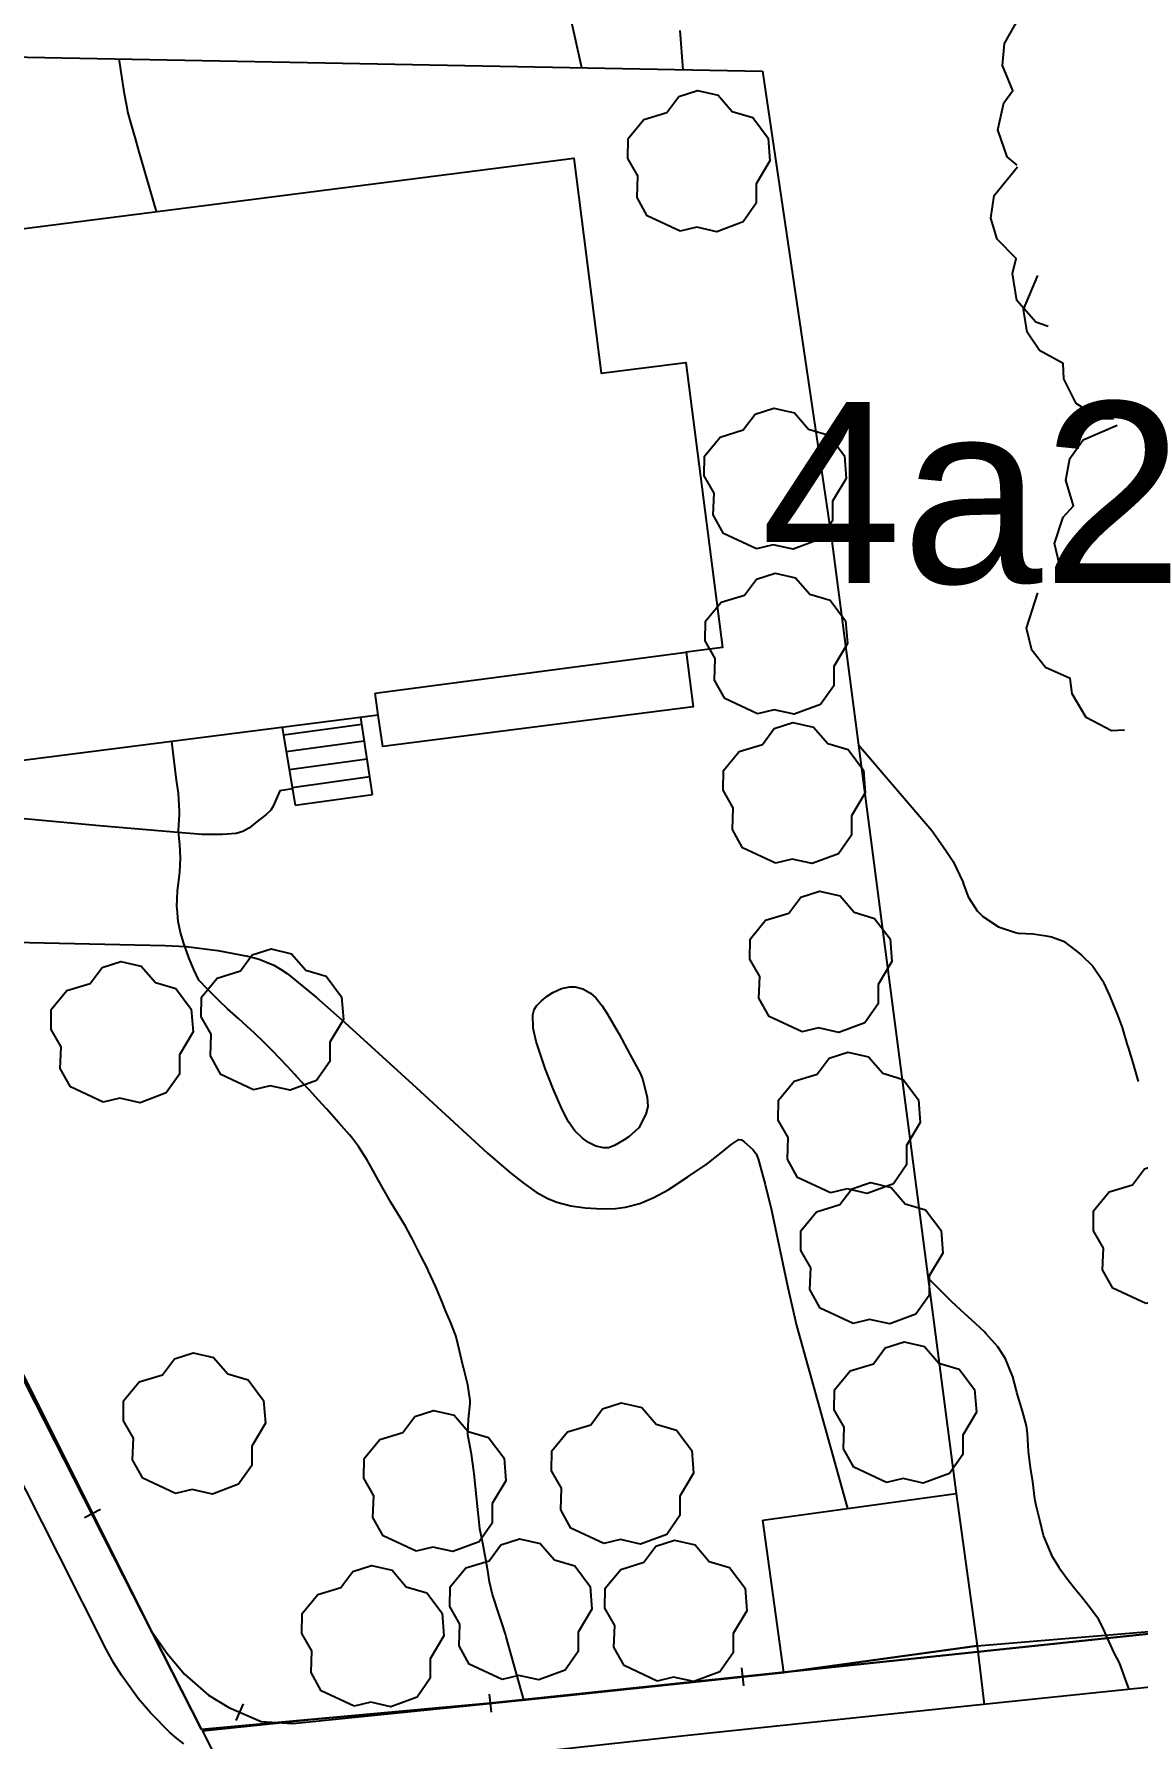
# Model space of a CAD drawing. Extents: x 483350 to 484165, y 4631134 to 4631561.
# Drawn here: x 483941 to 483971.46, y 4631310.41 to 4631357.45 of the extents above; entities that cross this region are included whole.
import ezdxf

# ---------------------------------------------------------------- set-up
doc = ezdxf.new("R2010")
doc.units = 0
doc.header["$MEASUREMENT"] = 0
for name, color, linetype, plot in [('1000_corbes', 35, 'Continuous', False), ('1000_corbes mestres', 37, 'Continuous', False), ('_arees', 31, 'Continuous', False)]:
    doc.layers.add(name, color=color, linetype=linetype, plot=plot)
doc.layers.add('_POUM POLIGON', color=5, linetype='Continuous', lineweight=30)
for name, color, linetype in [('_txt claus 1000', 255, 'Continuous'), ('edificació', 252, 'Continuous'), ('illes', 252, 'Continuous'), ('parcel.les', 252, 'Continuous'), ('voreres', 252, 'Continuous')]:
    doc.layers.add(name, color=color, linetype=linetype)
doc.layers.add('vegetació_ boscos', color=7, linetype='Continuous', true_color=0x8bb078)
doc.layers.add('vegetació_arbres', color=7, linetype='Continuous', true_color=0x8bb078)
doc.styles.add('1000SW50', font='swissl.ttf', dxfattribs={"height": 5})

msp = doc.modelspace()

# ---------------------------------------------------------------- linework, layer by layer
at = {"layer": '1000_corbes', "flags": 128}
for points in [[(483958.82, 4631357.551), (483958.906, 4631356.468)], [(483958.82, 4631357.551), (483958.906, 4631356.468)], [(483944.376, 4631352.556), (483943.88, 4631354.268), (483943.804, 4631354.569), (483943.689, 4631354.952), (483943.592, 4631355.305), (483943.577, 4631355.37), (483943.494, 4631355.806), (483943.347, 4631356.767)], [(483944.376, 4631352.556), (483943.88, 4631354.268), (483943.804, 4631354.569), (483943.689, 4631354.952), (483943.592, 4631355.305), (483943.577, 4631355.37), (483943.494, 4631355.806), (483943.347, 4631356.767)], [(483954.517, 4631311.484), (483954.03, 4631313.222), (483954.009, 4631313.294), (483953.916, 4631313.585), (483953.797, 4631313.943), (483953.685, 4631314.286), (483953.654, 4631314.392), (483953.566, 4631314.742), (483953.519, 4631315.043), (483953.46, 4631315.414), (483953.444, 4631315.501), (483953.381, 4631315.813), (483953.307, 4631316.2), (483953.266, 4631316.573), (483953.26, 4631316.65), (483953.212, 4631317.093), (483953.143, 4631317.718), (483953.133, 4631317.794), (483953.076, 4631318.268), (483952.982, 4631318.756), (483952.976, 4631318.816), (483952.986, 4631319.224), (483953.038, 4631319.667), (483953.039, 4631319.744), (483952.971, 4631320.182), (483952.851, 4631320.656), (483952.835, 4631320.721), (483952.742, 4631321.114), (483952.653, 4631321.499), (483952.633, 4631321.56), (483952.502, 4631321.893), (483952.349, 4631322.244), (483952.268, 4631322.441), (483952.078, 4631322.897), (483951.889, 4631323.317), (483951.856, 4631323.388), (483951.673, 4631323.738), (483951.434, 4631324.214), (483951.401, 4631324.281), (483951.252, 4631324.553), (483951.032, 4631324.915), (483950.853, 4631325.2), (483950.661, 4631325.54), (483950.509, 4631325.819), (483950.354, 4631326.102), (483950.18, 4631326.398), (483949.953, 4631326.756), (483949.761, 4631327.015), (483949.706, 4631327.08), (483949.41, 4631327.412), (483949.067, 4631327.793), (483948.849, 4631328.035), (483948.597, 4631328.314), (483948.247, 4631328.688), (483948.196, 4631328.742), (483947.992, 4631328.963), (483947.763, 4631329.202), (483947.587, 4631329.387), (483947.332, 4631329.641), (483947.083, 4631329.884), (483946.877, 4631330.072), (483946.64, 4631330.286), (483946.338, 4631330.557), (483946.108, 4631330.778), (483945.795, 4631331.09), (483945.552, 4631331.346), (483945.415, 4631331.636), (483945.281, 4631331.945), (483945.139, 4631332.353), (483945.04, 4631332.657), (483944.978, 4631332.96), (483944.948, 4631333.318), (483944.945, 4631333.378), (483944.96, 4631333.8), (483945.018, 4631334.254), (483945.025, 4631334.321), (483945.038, 4631334.712), (483945.021, 4631335.097), (483945.015, 4631335.159), (483944.987, 4631335.477), (483945.012, 4631335.915), (483945.015, 4631336.001), (483944.985, 4631336.504), (483944.928, 4631336.868), (483944.803, 4631337.931)], [(483954.517, 4631311.484), (483954.03, 4631313.222), (483954.009, 4631313.294), (483953.916, 4631313.585), (483953.797, 4631313.943), (483953.685, 4631314.286), (483953.654, 4631314.392), (483953.566, 4631314.742), (483953.519, 4631315.043), (483953.46, 4631315.414), (483953.444, 4631315.501), (483953.381, 4631315.813), (483953.307, 4631316.2), (483953.266, 4631316.573), (483953.26, 4631316.65), (483953.212, 4631317.093), (483953.143, 4631317.718), (483953.133, 4631317.794), (483953.076, 4631318.268), (483952.982, 4631318.756), (483952.976, 4631318.816), (483952.986, 4631319.224), (483953.038, 4631319.667), (483953.039, 4631319.744), (483952.971, 4631320.182), (483952.851, 4631320.656), (483952.835, 4631320.721), (483952.742, 4631321.114), (483952.653, 4631321.499), (483952.633, 4631321.56), (483952.502, 4631321.893), (483952.349, 4631322.244), (483952.268, 4631322.441), (483952.078, 4631322.897), (483951.889, 4631323.317), (483951.856, 4631323.388), (483951.673, 4631323.738), (483951.434, 4631324.214), (483951.401, 4631324.281), (483951.252, 4631324.553), (483951.032, 4631324.915), (483950.853, 4631325.2), (483950.661, 4631325.54), (483950.509, 4631325.819), (483950.354, 4631326.102), (483950.18, 4631326.398), (483949.953, 4631326.756), (483949.761, 4631327.015), (483949.706, 4631327.08), (483949.41, 4631327.412), (483949.067, 4631327.793), (483948.849, 4631328.035), (483948.597, 4631328.314), (483948.247, 4631328.688), (483948.196, 4631328.742), (483947.992, 4631328.963), (483947.763, 4631329.202), (483947.587, 4631329.387), (483947.332, 4631329.641), (483947.083, 4631329.884), (483946.877, 4631330.072), (483946.64, 4631330.286), (483946.338, 4631330.557), (483946.108, 4631330.778), (483945.795, 4631331.09), (483945.552, 4631331.346), (483945.415, 4631331.636), (483945.281, 4631331.945), (483945.139, 4631332.353), (483945.04, 4631332.657), (483944.978, 4631332.96), (483944.948, 4631333.318), (483944.945, 4631333.378), (483944.96, 4631333.8), (483945.018, 4631334.254), (483945.025, 4631334.321), (483945.038, 4631334.712), (483945.021, 4631335.097), (483945.015, 4631335.159), (483944.987, 4631335.477), (483945.012, 4631335.915), (483945.015, 4631336.001), (483944.985, 4631336.504), (483944.928, 4631336.868), (483944.803, 4631337.931)], [(483963.751, 4631337.839), (483965.779, 4631335.477), (483966.015, 4631335.132), (483966.179, 4631334.896), (483966.368, 4631334.615), (483966.628, 4631334.058), (483966.647, 4631333.998), (483966.776, 4631333.643), (483967.031, 4631333.254), (483967.187, 4631333.1), (483967.618, 4631332.817), (483968.086, 4631332.656), (483968.158, 4631332.646), (483968.57, 4631332.619), (483968.935, 4631332.57), (483969.077, 4631332.54), (483969.407, 4631332.42), (483969.798, 4631332.13), (483969.906, 4631332.032), (483970.217, 4631331.728), (483970.481, 4631331.337), (483970.519, 4631331.266), (483970.678, 4631330.923), (483970.865, 4631330.469), (483970.891, 4631330.403), (483971.03, 4631330.043), (483971.169, 4631329.563), (483971.191, 4631329.487), (483971.324, 4631329.066), (483971.47, 4631328.547)], [(483963.751, 4631337.839), (483965.779, 4631335.477), (483966.015, 4631335.132), (483966.179, 4631334.896), (483966.368, 4631334.615), (483966.628, 4631334.058), (483966.647, 4631333.998), (483966.776, 4631333.643), (483967.031, 4631333.254), (483967.187, 4631333.1), (483967.618, 4631332.817), (483968.086, 4631332.656), (483968.158, 4631332.646), (483968.57, 4631332.619), (483968.935, 4631332.57), (483969.077, 4631332.54), (483969.407, 4631332.42), (483969.798, 4631332.13), (483969.906, 4631332.032), (483970.217, 4631331.728), (483970.481, 4631331.337), (483970.519, 4631331.266), (483970.678, 4631330.923), (483970.865, 4631330.469), (483970.891, 4631330.403), (483971.03, 4631330.043), (483971.169, 4631329.563), (483971.191, 4631329.487), (483971.324, 4631329.066), (483971.47, 4631328.547)]]:
    msp.add_lwpolyline(points, dxfattribs=at)
at = {"layer": '1000_corbes mestres', "flags": 128}
for points in [[(483956.115, 4631356.522), (483955.819, 4631357.847)], [(483956.115, 4631356.522), (483955.819, 4631357.847)], [(483971.22, 4631311.771), (483970.956, 4631312.509), (483970.805, 4631312.78), (483970.67, 4631313.087), (483970.488, 4631313.496), (483970.371, 4631313.712), (483970.165, 4631314), (483969.904, 4631314.329), (483969.757, 4631314.504), (483969.547, 4631314.766), (483969.32, 4631315.086), (483969.291, 4631315.134), (483969.105, 4631315.435), (483968.881, 4631315.955), (483968.859, 4631316.023), (483968.764, 4631316.407), (483968.653, 4631316.846), (483968.622, 4631317.036), (483968.565, 4631317.499), (483968.499, 4631317.897), (483968.486, 4631317.97), (483968.447, 4631318.339), (483968.414, 4631318.838), (483968.384, 4631319.043), (483968.277, 4631319.448), (483968.117, 4631319.963), (483968.099, 4631320.045), (483968.008, 4631320.401), (483967.807, 4631320.892), (483967.778, 4631320.944), (483967.598, 4631321.225), (483967.267, 4631321.598), (483967.228, 4631321.639), (483966.991, 4631321.857), (483966.576, 4631322.236), (483966.315, 4631322.475), (483965.673, 4631323.124)], [(483971.22, 4631311.771), (483970.956, 4631312.509), (483970.805, 4631312.78), (483970.67, 4631313.087), (483970.488, 4631313.496), (483970.371, 4631313.712), (483970.165, 4631314), (483969.904, 4631314.329), (483969.757, 4631314.504), (483969.547, 4631314.766), (483969.32, 4631315.086), (483969.291, 4631315.134), (483969.105, 4631315.435), (483968.881, 4631315.955), (483968.859, 4631316.023), (483968.764, 4631316.407), (483968.653, 4631316.846), (483968.622, 4631317.036), (483968.565, 4631317.499), (483968.499, 4631317.897), (483968.486, 4631317.97), (483968.447, 4631318.339), (483968.414, 4631318.838), (483968.384, 4631319.043), (483968.277, 4631319.448), (483968.117, 4631319.963), (483968.099, 4631320.045), (483968.008, 4631320.401), (483967.807, 4631320.892), (483967.778, 4631320.944), (483967.598, 4631321.225), (483967.267, 4631321.598), (483967.228, 4631321.639), (483966.991, 4631321.857), (483966.576, 4631322.236), (483966.315, 4631322.475), (483965.673, 4631323.124)]]:
    msp.add_lwpolyline(points, dxfattribs=at)
at = {"layer": '_arees', "ltscale": 10}
msp.add_lwpolyline([(483999.177, 4631316.198), (483953.595, 4631311.39), (483949.089, 4631310.983), (483945.65, 4631310.625), (483955.254, 4631291.771, 0.305102), (483959.645, 4631289.33), (483994.414, 4631292.288, 0.38009), (483998.531, 4631296.624)], format="xyb", close=True, dxfattribs=at)
at = {"layer": '_POUM POLIGON'}
msp.add_line((483945.626, 4631310.67), (483914.591, 4631371.595), dxfattribs=at)
at = {"layer": '_POUM POLIGON', "linetype": 'Continuous'}
msp.add_lwpolyline([(483945.626, 4631310.67), (483953.595, 4631311.39), (483999.177, 4631316.198)], dxfattribs=at)
at = {"layer": 'edificació', "flags": 128}
for points in [[(483936.207, 4631351.512), (483955.894, 4631354.029), (483956.653, 4631348.091), (483958.99, 4631348.39), (483959.997, 4631340.522), (483958.999, 4631340.394), (483959.192, 4631338.887), (483950.627, 4631337.79), (483950.5, 4631338.658), (483938.24, 4631337.093), (483936.207, 4631351.512)], [(483936.207, 4631351.512), (483955.894, 4631354.029), (483956.653, 4631348.091), (483958.99, 4631348.39), (483959.997, 4631340.522), (483958.999, 4631340.394), (483959.192, 4631338.887), (483950.627, 4631337.79), (483950.5, 4631338.658), (483938.24, 4631337.093), (483936.207, 4631351.512)], [(483950.412, 4631339.262), (483958.999, 4631340.394)], [(483950.412, 4631339.262), (483958.999, 4631340.394)], [(483950.5, 4631338.658), (483950.412, 4631339.262)], [(483950.5, 4631338.658), (483950.412, 4631339.262)]]:
    msp.add_lwpolyline(points, dxfattribs=at)
at = {"layer": 'illes', "flags": 128}
msp.add_lwpolyline([(483921.248, 4631358.234), (483921.964, 4631357.177), (483939.578, 4631322.68), (483944.245, 4631313.382), (483944.676, 4631312.761), (483945.157, 4631312.196), (483945.815, 4631311.613), (483946.376, 4631311.274), (483947.266, 4631310.888), (483948.138, 4631310.829), (483955.37, 4631311.572), (483961.688, 4631312.237), (483967.029, 4631312.973), (483974.313, 4631313.587)], dxfattribs=at)
msp.add_lwpolyline([(483921.248, 4631358.234), (483921.964, 4631357.177), (483939.578, 4631322.68), (483944.245, 4631313.382), (483944.676, 4631312.761), (483945.157, 4631312.196), (483945.815, 4631311.613), (483946.376, 4631311.274), (483947.266, 4631310.888), (483948.138, 4631310.829), (483955.37, 4631311.572), (483961.688, 4631312.237), (483967.029, 4631312.973), (483974.313, 4631313.587)], dxfattribs=at)
at = {"layer": 'parcel.les', "flags": 128}
for points in [[(483921.964, 4631357.177), (483961.107, 4631356.426)], [(483921.964, 4631357.177), (483939.578, 4631322.68), (483944.245, 4631313.382), (483944.676, 4631312.761), (483945.157, 4631312.196), (483945.815, 4631311.613), (483946.376, 4631311.274), (483947.266, 4631310.888), (483948.138, 4631310.829), (483955.37, 4631311.572), (483961.688, 4631312.237)], [(483921.964, 4631357.177), (483961.107, 4631356.426)], [(483921.964, 4631357.177), (483939.578, 4631322.68), (483944.245, 4631313.382), (483944.676, 4631312.761), (483945.157, 4631312.196), (483945.815, 4631311.613), (483946.376, 4631311.274), (483947.266, 4631310.888), (483948.138, 4631310.829), (483955.37, 4631311.572), (483961.688, 4631312.237)], [(483961.107, 4631356.426), (483962.99, 4631343.669), (483966.449, 4631317.182)], [(483961.107, 4631356.426), (483962.99, 4631343.669), (483966.449, 4631317.182)], [(483950.045, 4631338.404), (483947.887, 4631338.109)], [(483950.045, 4631338.404), (483947.887, 4631338.109)], [(483950.343, 4631336.467), (483950.016, 4631338.596)], [(483950.343, 4631336.467), (483950.016, 4631338.596)], [(483947.852, 4631338.32), (483948.204, 4631336.171)], [(483947.852, 4631338.32), (483948.204, 4631336.171)], [(483947.961, 4631337.653), (483950.115, 4631337.951)], [(483947.961, 4631337.653), (483950.115, 4631337.951)], [(483948.042, 4631337.158), (483950.191, 4631337.455)], [(483948.042, 4631337.158), (483950.191, 4631337.455)], [(483948.123, 4631336.665), (483950.267, 4631336.962)], [(483948.123, 4631336.665), (483950.267, 4631336.962)], [(483948.204, 4631336.171), (483950.343, 4631336.467)], [(483948.204, 4631336.171), (483950.343, 4631336.467)], [(483942.39, 4631316.521), (483942.837, 4631316.745)], [(483942.39, 4631316.521), (483942.837, 4631316.745)], [(483961.108, 4631316.446), (483966.449, 4631317.182), (483967.029, 4631312.973), (483961.688, 4631312.237), (483961.108, 4631316.446)], [(483961.108, 4631316.446), (483966.449, 4631317.182), (483967.029, 4631312.973), (483961.688, 4631312.237), (483961.108, 4631316.446)], [(483960.584, 4631311.869), (483960.531, 4631312.367)], [(483960.584, 4631311.869), (483960.531, 4631312.367)], [(483953.621, 4631311.141), (483953.57, 4631311.638)], [(483953.621, 4631311.141), (483953.57, 4631311.638)], [(483946.58, 4631310.913), (483946.778, 4631311.372)], [(483946.58, 4631310.913), (483946.778, 4631311.372)]]:
    msp.add_lwpolyline(points, dxfattribs=at)
at = {"layer": 'vegetació_ boscos', "flags": 128}
for points in [[(483968.127, 4631353.833), (483967.855, 4631354.065), (483967.593, 4631354.813), (483967.759, 4631355.555), (483968.009, 4631355.898), (483967.723, 4631356.585), (483967.777, 4631357.194), (483968.089, 4631357.74), (483968.986, 4631358.232)], [(483968.127, 4631353.833), (483967.855, 4631354.065), (483967.593, 4631354.813), (483967.759, 4631355.555), (483968.009, 4631355.898), (483967.723, 4631356.585), (483967.777, 4631357.194), (483968.089, 4631357.74), (483968.986, 4631358.232)], [(483968.985, 4631349.386), (483968.645, 4631349.5), (483968.123, 4631350.097), (483968, 4631350.847), (483968.104, 4631351.258), (483967.582, 4631351.789), (483967.405, 4631352.374), (483967.491, 4631352.997), (483968.139, 4631353.788)], [(483968.985, 4631349.386), (483968.645, 4631349.5), (483968.123, 4631350.097), (483968, 4631350.847), (483968.104, 4631351.258), (483967.582, 4631351.789), (483967.405, 4631352.374), (483967.491, 4631352.997), (483968.139, 4631353.788)], [(483970.788, 4631346.827), (483970.43, 4631346.838), (483969.757, 4631347.256), (483969.421, 4631347.938), (483969.401, 4631348.362), (483968.747, 4631348.718), (483968.407, 4631349.226), (483968.308, 4631349.848), (483968.699, 4631350.793)], [(483970.788, 4631346.827), (483970.43, 4631346.838), (483969.757, 4631347.256), (483969.421, 4631347.938), (483969.401, 4631348.362), (483968.747, 4631348.718), (483968.407, 4631349.226), (483968.308, 4631349.848), (483968.699, 4631350.793)], [(483969.594, 4631342.366), (483969.346, 4631342.624), (483969.161, 4631343.395), (483969.4, 4631344.117), (483969.684, 4631344.432), (483969.469, 4631345.145), (483969.583, 4631345.745), (483969.949, 4631346.257), (483970.89, 4631346.656)], [(483969.594, 4631342.366), (483969.346, 4631342.624), (483969.161, 4631343.395), (483969.4, 4631344.117), (483969.684, 4631344.432), (483969.469, 4631345.145), (483969.583, 4631345.745), (483969.949, 4631346.257), (483970.89, 4631346.656)], [(483971.093, 4631338.244), (483970.735, 4631338.226), (483970.032, 4631338.592), (483969.644, 4631339.245), (483969.591, 4631339.666), (483968.912, 4631339.971), (483968.534, 4631340.451), (483968.387, 4631341.063), (483968.703, 4631342.036)], [(483971.093, 4631338.244), (483970.735, 4631338.226), (483970.032, 4631338.592), (483969.644, 4631339.245), (483969.591, 4631339.666), (483968.912, 4631339.971), (483968.534, 4631340.451), (483968.387, 4631341.063), (483968.703, 4631342.036)]]:
    msp.add_lwpolyline(points, dxfattribs=at)
at = {"layer": 'vegetació_arbres', "flags": 128}
for points in [[(483958.83, 4631352.013), (483957.922, 4631352.437), (483957.64, 4631352.945), (483957.662, 4631353.543), (483957.386, 4631354.023), (483957.394, 4631354.571), (483957.826, 4631355.093), (483958.466, 4631355.291), (483958.794, 4631355.731), (483959.31, 4631355.897), (483959.878, 4631355.767), (483960.27, 4631355.313), (483960.832, 4631355.147), (483961.258, 4631354.579), (483961.306, 4631353.953), (483960.93, 4631353.323), (483960.93, 4631352.787), (483960.566, 4631352.267), (483959.842, 4631351.999), (483959.288, 4631352.123), (483958.83, 4631352.013)], [(483958.83, 4631352.013), (483957.922, 4631352.437), (483957.64, 4631352.945), (483957.662, 4631353.543), (483957.386, 4631354.023), (483957.394, 4631354.571), (483957.826, 4631355.093), (483958.466, 4631355.291), (483958.794, 4631355.731), (483959.31, 4631355.897), (483959.878, 4631355.767), (483960.27, 4631355.313), (483960.832, 4631355.147), (483961.258, 4631354.579), (483961.306, 4631353.953), (483960.93, 4631353.323), (483960.93, 4631352.787), (483960.566, 4631352.267), (483959.842, 4631351.999), (483959.288, 4631352.123), (483958.83, 4631352.013)], [(483960.935, 4631343.25), (483960.027, 4631343.674), (483959.745, 4631344.182), (483959.767, 4631344.78), (483959.491, 4631345.26), (483959.499, 4631345.808), (483959.931, 4631346.33), (483960.571, 4631346.528), (483960.899, 4631346.968), (483961.415, 4631347.134), (483961.983, 4631347.004), (483962.375, 4631346.55), (483962.937, 4631346.384), (483963.363, 4631345.816), (483963.411, 4631345.19), (483963.035, 4631344.56), (483963.035, 4631344.024), (483962.671, 4631343.504), (483961.947, 4631343.236), (483961.393, 4631343.36), (483960.935, 4631343.25)], [(483960.935, 4631343.25), (483960.027, 4631343.674), (483959.745, 4631344.182), (483959.767, 4631344.78), (483959.491, 4631345.26), (483959.499, 4631345.808), (483959.931, 4631346.33), (483960.571, 4631346.528), (483960.899, 4631346.968), (483961.415, 4631347.134), (483961.983, 4631347.004), (483962.375, 4631346.55), (483962.937, 4631346.384), (483963.363, 4631345.816), (483963.411, 4631345.19), (483963.035, 4631344.56), (483963.035, 4631344.024), (483962.671, 4631343.504), (483961.947, 4631343.236), (483961.393, 4631343.36), (483960.935, 4631343.25)], [(483960.969, 4631338.695), (483960.061, 4631339.119), (483959.779, 4631339.627), (483959.801, 4631340.225), (483959.525, 4631340.705), (483959.533, 4631341.253), (483959.965, 4631341.775), (483960.605, 4631341.973), (483960.933, 4631342.413), (483961.449, 4631342.579), (483962.017, 4631342.449), (483962.409, 4631341.995), (483962.971, 4631341.829), (483963.397, 4631341.261), (483963.445, 4631340.635), (483963.069, 4631340.005), (483963.069, 4631339.469), (483962.705, 4631338.949), (483961.981, 4631338.681), (483961.427, 4631338.805), (483960.969, 4631338.695)], [(483960.969, 4631338.695), (483960.061, 4631339.119), (483959.779, 4631339.627), (483959.801, 4631340.225), (483959.525, 4631340.705), (483959.533, 4631341.253), (483959.965, 4631341.775), (483960.605, 4631341.973), (483960.933, 4631342.413), (483961.449, 4631342.579), (483962.017, 4631342.449), (483962.409, 4631341.995), (483962.971, 4631341.829), (483963.397, 4631341.261), (483963.445, 4631340.635), (483963.069, 4631340.005), (483963.069, 4631339.469), (483962.705, 4631338.949), (483961.981, 4631338.681), (483961.427, 4631338.805), (483960.969, 4631338.695)], [(483961.463, 4631334.574), (483960.555, 4631334.998), (483960.273, 4631335.506), (483960.295, 4631336.104), (483960.019, 4631336.584), (483960.027, 4631337.132), (483960.459, 4631337.654), (483961.099, 4631337.852), (483961.427, 4631338.292), (483961.943, 4631338.458), (483962.511, 4631338.328), (483962.903, 4631337.874), (483963.465, 4631337.708), (483963.891, 4631337.14), (483963.939, 4631336.514), (483963.563, 4631335.884), (483963.563, 4631335.348), (483963.199, 4631334.828), (483962.475, 4631334.56), (483961.921, 4631334.684), (483961.463, 4631334.574)], [(483961.463, 4631334.574), (483960.555, 4631334.998), (483960.273, 4631335.506), (483960.295, 4631336.104), (483960.019, 4631336.584), (483960.027, 4631337.132), (483960.459, 4631337.654), (483961.099, 4631337.852), (483961.427, 4631338.292), (483961.943, 4631338.458), (483962.511, 4631338.328), (483962.903, 4631337.874), (483963.465, 4631337.708), (483963.891, 4631337.14), (483963.939, 4631336.514), (483963.563, 4631335.884), (483963.563, 4631335.348), (483963.199, 4631334.828), (483962.475, 4631334.56), (483961.921, 4631334.684), (483961.463, 4631334.574)], [(483962.194, 4631329.917), (483961.286, 4631330.341), (483961.004, 4631330.849), (483961.026, 4631331.447), (483960.75, 4631331.927), (483960.758, 4631332.475), (483961.19, 4631332.997), (483961.83, 4631333.195), (483962.158, 4631333.635), (483962.674, 4631333.801), (483963.242, 4631333.671), (483963.634, 4631333.217), (483964.196, 4631333.051), (483964.622, 4631332.483), (483964.67, 4631331.857), (483964.294, 4631331.227), (483964.294, 4631330.691), (483963.93, 4631330.171), (483963.206, 4631329.903), (483962.652, 4631330.027), (483962.194, 4631329.917)], [(483962.194, 4631329.917), (483961.286, 4631330.341), (483961.004, 4631330.849), (483961.026, 4631331.447), (483960.75, 4631331.927), (483960.758, 4631332.475), (483961.19, 4631332.997), (483961.83, 4631333.195), (483962.158, 4631333.635), (483962.674, 4631333.801), (483963.242, 4631333.671), (483963.634, 4631333.217), (483964.196, 4631333.051), (483964.622, 4631332.483), (483964.67, 4631331.857), (483964.294, 4631331.227), (483964.294, 4631330.691), (483963.93, 4631330.171), (483963.206, 4631329.903), (483962.652, 4631330.027), (483962.194, 4631329.917)], [(483942.913, 4631327.978), (483942.005, 4631328.402), (483941.723, 4631328.91), (483941.745, 4631329.508), (483941.469, 4631329.988), (483941.477, 4631330.536), (483941.909, 4631331.058), (483942.549, 4631331.256), (483942.877, 4631331.696), (483943.393, 4631331.862), (483943.961, 4631331.732), (483944.353, 4631331.278), (483944.915, 4631331.112), (483945.341, 4631330.544), (483945.389, 4631329.918), (483945.013, 4631329.288), (483945.013, 4631328.752), (483944.649, 4631328.232), (483943.925, 4631327.964), (483943.371, 4631328.088), (483942.913, 4631327.978)], [(483942.913, 4631327.978), (483942.005, 4631328.402), (483941.723, 4631328.91), (483941.745, 4631329.508), (483941.469, 4631329.988), (483941.477, 4631330.536), (483941.909, 4631331.058), (483942.549, 4631331.256), (483942.877, 4631331.696), (483943.393, 4631331.862), (483943.961, 4631331.732), (483944.353, 4631331.278), (483944.915, 4631331.112), (483945.341, 4631330.544), (483945.389, 4631329.918), (483945.013, 4631329.288), (483945.013, 4631328.752), (483944.649, 4631328.232), (483943.925, 4631327.964), (483943.371, 4631328.088), (483942.913, 4631327.978)], [(483947.06, 4631328.322), (483946.152, 4631328.746), (483945.87, 4631329.254), (483945.892, 4631329.852), (483945.616, 4631330.332), (483945.624, 4631330.88), (483946.056, 4631331.402), (483946.696, 4631331.6), (483947.024, 4631332.04), (483947.54, 4631332.206), (483948.108, 4631332.076), (483948.5, 4631331.622), (483949.062, 4631331.456), (483949.488, 4631330.888), (483949.536, 4631330.262), (483949.16, 4631329.632), (483949.16, 4631329.096), (483948.796, 4631328.576), (483948.072, 4631328.308), (483947.518, 4631328.432), (483947.06, 4631328.322)], [(483947.06, 4631328.322), (483946.152, 4631328.746), (483945.87, 4631329.254), (483945.892, 4631329.852), (483945.616, 4631330.332), (483945.624, 4631330.88), (483946.056, 4631331.402), (483946.696, 4631331.6), (483947.024, 4631332.04), (483947.54, 4631332.206), (483948.108, 4631332.076), (483948.5, 4631331.622), (483949.062, 4631331.456), (483949.488, 4631330.888), (483949.536, 4631330.262), (483949.16, 4631329.632), (483949.16, 4631329.096), (483948.796, 4631328.576), (483948.072, 4631328.308), (483947.518, 4631328.432), (483947.06, 4631328.322)], [(483962.979, 4631325.474), (483962.071, 4631325.898), (483961.789, 4631326.406), (483961.811, 4631327.004), (483961.535, 4631327.484), (483961.543, 4631328.032), (483961.975, 4631328.554), (483962.615, 4631328.752), (483962.943, 4631329.192), (483963.459, 4631329.358), (483964.027, 4631329.228), (483964.419, 4631328.774), (483964.981, 4631328.608), (483965.407, 4631328.04), (483965.455, 4631327.414), (483965.079, 4631326.784), (483965.079, 4631326.248), (483964.715, 4631325.728), (483963.991, 4631325.46), (483963.437, 4631325.584), (483962.979, 4631325.474)], [(483962.979, 4631325.474), (483962.071, 4631325.898), (483961.789, 4631326.406), (483961.811, 4631327.004), (483961.535, 4631327.484), (483961.543, 4631328.032), (483961.975, 4631328.554), (483962.615, 4631328.752), (483962.943, 4631329.192), (483963.459, 4631329.358), (483964.027, 4631329.228), (483964.419, 4631328.774), (483964.981, 4631328.608), (483965.407, 4631328.04), (483965.455, 4631327.414), (483965.079, 4631326.784), (483965.079, 4631326.248), (483964.715, 4631325.728), (483963.991, 4631325.46), (483963.437, 4631325.584), (483962.979, 4631325.474)], [(483971.677, 4631322.422), (483970.769, 4631322.846), (483970.487, 4631323.354), (483970.509, 4631323.952), (483970.233, 4631324.432), (483970.241, 4631324.98), (483970.673, 4631325.502), (483971.313, 4631325.7), (483971.641, 4631326.14), (483972.157, 4631326.306), (483972.725, 4631326.176), (483973.117, 4631325.722), (483973.679, 4631325.556), (483974.105, 4631324.988), (483974.153, 4631324.362), (483973.777, 4631323.732), (483973.777, 4631323.196), (483973.413, 4631322.676), (483972.689, 4631322.408), (483972.135, 4631322.532), (483971.677, 4631322.422)], [(483971.677, 4631322.422), (483970.769, 4631322.846), (483970.487, 4631323.354), (483970.509, 4631323.952), (483970.233, 4631324.432), (483970.241, 4631324.98), (483970.673, 4631325.502), (483971.313, 4631325.7), (483971.641, 4631326.14), (483972.157, 4631326.306), (483972.725, 4631326.176), (483973.117, 4631325.722), (483973.679, 4631325.556), (483974.105, 4631324.988), (483974.153, 4631324.362), (483973.777, 4631323.732), (483973.777, 4631323.196), (483973.413, 4631322.676), (483972.689, 4631322.408), (483972.135, 4631322.532), (483971.677, 4631322.422)], [(483963.601, 4631321.873), (483962.693, 4631322.297), (483962.411, 4631322.805), (483962.433, 4631323.403), (483962.157, 4631323.883), (483962.165, 4631324.431), (483962.597, 4631324.953), (483963.237, 4631325.151), (483963.565, 4631325.591), (483964.081, 4631325.757), (483964.649, 4631325.627), (483965.041, 4631325.173), (483965.603, 4631325.007), (483966.029, 4631324.439), (483966.077, 4631323.813), (483965.701, 4631323.183), (483965.701, 4631322.647), (483965.337, 4631322.127), (483964.613, 4631321.859), (483964.059, 4631321.983), (483963.601, 4631321.873)], [(483963.601, 4631321.873), (483962.693, 4631322.297), (483962.411, 4631322.805), (483962.433, 4631323.403), (483962.157, 4631323.883), (483962.165, 4631324.431), (483962.597, 4631324.953), (483963.237, 4631325.151), (483963.565, 4631325.591), (483964.081, 4631325.757), (483964.649, 4631325.627), (483965.041, 4631325.173), (483965.603, 4631325.007), (483966.029, 4631324.439), (483966.077, 4631323.813), (483965.701, 4631323.183), (483965.701, 4631322.647), (483965.337, 4631322.127), (483964.613, 4631321.859), (483964.059, 4631321.983), (483963.601, 4631321.873)], [(483944.909, 4631317.179), (483944.001, 4631317.603), (483943.719, 4631318.111), (483943.741, 4631318.709), (483943.465, 4631319.189), (483943.473, 4631319.737), (483943.905, 4631320.259), (483944.545, 4631320.457), (483944.873, 4631320.897), (483945.389, 4631321.063), (483945.957, 4631320.933), (483946.349, 4631320.479), (483946.911, 4631320.313), (483947.337, 4631319.745), (483947.385, 4631319.119), (483947.009, 4631318.489), (483947.009, 4631317.953), (483946.645, 4631317.433), (483945.921, 4631317.165), (483945.367, 4631317.289), (483944.909, 4631317.179)], [(483944.909, 4631317.179), (483944.001, 4631317.603), (483943.719, 4631318.111), (483943.741, 4631318.709), (483943.465, 4631319.189), (483943.473, 4631319.737), (483943.905, 4631320.259), (483944.545, 4631320.457), (483944.873, 4631320.897), (483945.389, 4631321.063), (483945.957, 4631320.933), (483946.349, 4631320.479), (483946.911, 4631320.313), (483947.337, 4631319.745), (483947.385, 4631319.119), (483947.009, 4631318.489), (483947.009, 4631317.953), (483946.645, 4631317.433), (483945.921, 4631317.165), (483945.367, 4631317.289), (483944.909, 4631317.179)], [(483964.528, 4631317.48), (483963.62, 4631317.904), (483963.338, 4631318.412), (483963.36, 4631319.01), (483963.084, 4631319.49), (483963.092, 4631320.038), (483963.524, 4631320.56), (483964.164, 4631320.758), (483964.492, 4631321.198), (483965.008, 4631321.364), (483965.576, 4631321.234), (483965.968, 4631320.78), (483966.53, 4631320.614), (483966.956, 4631320.046), (483967.004, 4631319.42), (483966.628, 4631318.79), (483966.628, 4631318.254), (483966.264, 4631317.734), (483965.54, 4631317.466), (483964.986, 4631317.59), (483964.528, 4631317.48)], [(483964.528, 4631317.48), (483963.62, 4631317.904), (483963.338, 4631318.412), (483963.36, 4631319.01), (483963.084, 4631319.49), (483963.092, 4631320.038), (483963.524, 4631320.56), (483964.164, 4631320.758), (483964.492, 4631321.198), (483965.008, 4631321.364), (483965.576, 4631321.234), (483965.968, 4631320.78), (483966.53, 4631320.614), (483966.956, 4631320.046), (483967.004, 4631319.42), (483966.628, 4631318.79), (483966.628, 4631318.254), (483966.264, 4631317.734), (483965.54, 4631317.466), (483964.986, 4631317.59), (483964.528, 4631317.48)], [(483956.726, 4631315.797), (483955.818, 4631316.221), (483955.536, 4631316.729), (483955.558, 4631317.327), (483955.282, 4631317.807), (483955.29, 4631318.355), (483955.722, 4631318.877), (483956.362, 4631319.075), (483956.69, 4631319.515), (483957.206, 4631319.681), (483957.774, 4631319.551), (483958.166, 4631319.097), (483958.728, 4631318.931), (483959.154, 4631318.363), (483959.202, 4631317.737), (483958.826, 4631317.107), (483958.826, 4631316.571), (483958.462, 4631316.051), (483957.738, 4631315.783), (483957.184, 4631315.907), (483956.726, 4631315.797)], [(483956.726, 4631315.797), (483955.818, 4631316.221), (483955.536, 4631316.729), (483955.558, 4631317.327), (483955.282, 4631317.807), (483955.29, 4631318.355), (483955.722, 4631318.877), (483956.362, 4631319.075), (483956.69, 4631319.515), (483957.206, 4631319.681), (483957.774, 4631319.551), (483958.166, 4631319.097), (483958.728, 4631318.931), (483959.154, 4631318.363), (483959.202, 4631317.737), (483958.826, 4631317.107), (483958.826, 4631316.571), (483958.462, 4631316.051), (483957.738, 4631315.783), (483957.184, 4631315.907), (483956.726, 4631315.797)], [(483951.544, 4631315.589), (483950.636, 4631316.013), (483950.354, 4631316.521), (483950.376, 4631317.119), (483950.1, 4631317.599), (483950.108, 4631318.147), (483950.54, 4631318.669), (483951.18, 4631318.867), (483951.508, 4631319.307), (483952.024, 4631319.473), (483952.592, 4631319.343), (483952.984, 4631318.889), (483953.546, 4631318.723), (483953.972, 4631318.155), (483954.02, 4631317.529), (483953.644, 4631316.899), (483953.644, 4631316.363), (483953.28, 4631315.843), (483952.556, 4631315.575), (483952.002, 4631315.699), (483951.544, 4631315.589)], [(483951.544, 4631315.589), (483950.636, 4631316.013), (483950.354, 4631316.521), (483950.376, 4631317.119), (483950.1, 4631317.599), (483950.108, 4631318.147), (483950.54, 4631318.669), (483951.18, 4631318.867), (483951.508, 4631319.307), (483952.024, 4631319.473), (483952.592, 4631319.343), (483952.984, 4631318.889), (483953.546, 4631318.723), (483953.972, 4631318.155), (483954.02, 4631317.529), (483953.644, 4631316.899), (483953.644, 4631316.363), (483953.28, 4631315.843), (483952.556, 4631315.575), (483952.002, 4631315.699), (483951.544, 4631315.589)], [(483953.92, 4631312.047), (483953.012, 4631312.471), (483952.73, 4631312.979), (483952.752, 4631313.577), (483952.476, 4631314.057), (483952.484, 4631314.605), (483952.916, 4631315.127), (483953.556, 4631315.325), (483953.884, 4631315.765), (483954.4, 4631315.931), (483954.968, 4631315.801), (483955.36, 4631315.347), (483955.922, 4631315.181), (483956.348, 4631314.613), (483956.396, 4631313.987), (483956.02, 4631313.357), (483956.02, 4631312.821), (483955.656, 4631312.301), (483954.932, 4631312.033), (483954.378, 4631312.157), (483953.92, 4631312.047)], [(483953.92, 4631312.047), (483953.012, 4631312.471), (483952.73, 4631312.979), (483952.752, 4631313.577), (483952.476, 4631314.057), (483952.484, 4631314.605), (483952.916, 4631315.127), (483953.556, 4631315.325), (483953.884, 4631315.765), (483954.4, 4631315.931), (483954.968, 4631315.801), (483955.36, 4631315.347), (483955.922, 4631315.181), (483956.348, 4631314.613), (483956.396, 4631313.987), (483956.02, 4631313.357), (483956.02, 4631312.821), (483955.656, 4631312.301), (483954.932, 4631312.033), (483954.378, 4631312.157), (483953.92, 4631312.047)], [(483958.193, 4631312.005), (483957.285, 4631312.429), (483957.003, 4631312.937), (483957.025, 4631313.535), (483956.749, 4631314.015), (483956.757, 4631314.563), (483957.189, 4631315.085), (483957.829, 4631315.283), (483958.157, 4631315.723), (483958.673, 4631315.889), (483959.241, 4631315.759), (483959.633, 4631315.305), (483960.195, 4631315.139), (483960.621, 4631314.571), (483960.669, 4631313.945), (483960.293, 4631313.315), (483960.293, 4631312.779), (483959.929, 4631312.259), (483959.205, 4631311.991), (483958.651, 4631312.115), (483958.193, 4631312.005)], [(483958.193, 4631312.005), (483957.285, 4631312.429), (483957.003, 4631312.937), (483957.025, 4631313.535), (483956.749, 4631314.015), (483956.757, 4631314.563), (483957.189, 4631315.085), (483957.829, 4631315.283), (483958.157, 4631315.723), (483958.673, 4631315.889), (483959.241, 4631315.759), (483959.633, 4631315.305), (483960.195, 4631315.139), (483960.621, 4631314.571), (483960.669, 4631313.945), (483960.293, 4631313.315), (483960.293, 4631312.779), (483959.929, 4631312.259), (483959.205, 4631311.991), (483958.651, 4631312.115), (483958.193, 4631312.005)], [(483949.834, 4631311.308), (483948.926, 4631311.732), (483948.644, 4631312.24), (483948.666, 4631312.838), (483948.39, 4631313.318), (483948.398, 4631313.866), (483948.83, 4631314.388), (483949.47, 4631314.586), (483949.798, 4631315.026), (483950.314, 4631315.192), (483950.882, 4631315.062), (483951.274, 4631314.608), (483951.836, 4631314.442), (483952.262, 4631313.874), (483952.31, 4631313.248), (483951.934, 4631312.618), (483951.934, 4631312.082), (483951.57, 4631311.562), (483950.846, 4631311.294), (483950.292, 4631311.418), (483949.834, 4631311.308)], [(483949.834, 4631311.308), (483948.926, 4631311.732), (483948.644, 4631312.24), (483948.666, 4631312.838), (483948.39, 4631313.318), (483948.398, 4631313.866), (483948.83, 4631314.388), (483949.47, 4631314.586), (483949.798, 4631315.026), (483950.314, 4631315.192), (483950.882, 4631315.062), (483951.274, 4631314.608), (483951.836, 4631314.442), (483952.262, 4631313.874), (483952.31, 4631313.248), (483951.934, 4631312.618), (483951.934, 4631312.082), (483951.57, 4631311.562), (483950.846, 4631311.294), (483950.292, 4631311.418), (483949.834, 4631311.308)]]:
    msp.add_lwpolyline(points, dxfattribs=at)
at = {"layer": 'voreres', "flags": 128}
for points in [[(483945.132, 4631310.275), (483944.931, 4631310.426), (483944.738, 4631310.595), (483944.227, 4631311.114), (483943.878, 4631311.52), (483943.411, 4631312.162), (483943.204, 4631312.499), (483943.013, 4631312.848), (483941.678, 4631315.495), (483940.339, 4631318.138), (483933.021, 4631332.311), (483925.701, 4631346.486), (483922.41, 4631352.805), (483919.932, 4631357.554)], [(483945.132, 4631310.275), (483944.931, 4631310.426), (483944.738, 4631310.595), (483944.227, 4631311.114), (483943.878, 4631311.52), (483943.411, 4631312.162), (483943.204, 4631312.499), (483943.013, 4631312.848), (483941.678, 4631315.495), (483940.339, 4631318.138), (483933.021, 4631332.311), (483925.701, 4631346.486), (483922.41, 4631352.805), (483919.932, 4631357.554)], [(483948.129, 4631336.629), (483947.785, 4631336.566), (483947.692, 4631336.356), (483947.6, 4631336.147), (483947.534, 4631336.04), (483947.396, 4631335.908), (483947.24, 4631335.786), (483946.928, 4631335.541), (483946.762, 4631335.447), (483946.58, 4631335.394), (483946.204, 4631335.36), (483945.639, 4631335.365), (483945.075, 4631335.407), (483942.803, 4631335.6), (483940.533, 4631335.817), (483937.108, 4631336.192), (483932.417, 4631336.704)], [(483948.129, 4631336.629), (483947.785, 4631336.566), (483947.692, 4631336.356), (483947.6, 4631336.147), (483947.534, 4631336.04), (483947.396, 4631335.908), (483947.24, 4631335.786), (483946.928, 4631335.541), (483946.762, 4631335.447), (483946.58, 4631335.394), (483946.204, 4631335.36), (483945.639, 4631335.365), (483945.075, 4631335.407), (483942.803, 4631335.6), (483940.533, 4631335.817), (483937.108, 4631336.192), (483932.417, 4631336.704)], [(483940.016, 4631332.404), (483944.617, 4631332.301), (483945.2, 4631332.27), (483946.07, 4631332.165), (483946.937, 4631331.999), (483947.216, 4631331.923), (483947.617, 4631331.758), (483947.805, 4631331.65), (483947.983, 4631331.525), (483948.793, 4631330.865), (483949.574, 4631330.181), (483951.542, 4631328.379), (483953.51, 4631326.575), (483954.158, 4631326.018), (483954.498, 4631325.754), (483954.861, 4631325.496), (483955.18, 4631325.317), (483955.43, 4631325.219), (483955.816, 4631325.117), (483956.205, 4631325.059), (483956.682, 4631325.031), (483957.046, 4631325.046), (483957.319, 4631325.082), (483957.722, 4631325.181), (483958.108, 4631325.343), (483958.497, 4631325.562), (483959.043, 4631325.914), (483959.574, 4631326.277), (483960.013, 4631326.627), (483960.23, 4631326.802), (483960.451, 4631326.948), (483960.523, 4631326.94), (483960.596, 4631326.886), (483960.835, 4631326.67), (483960.926, 4631326.551), (483960.986, 4631326.414), (483961.176, 4631325.705), (483961.352, 4631324.994), (483961.799, 4631322.868), (483962.042, 4631321.811), (483963.445, 4631316.768)], [(483940.016, 4631332.404), (483944.617, 4631332.301), (483945.2, 4631332.27), (483946.07, 4631332.165), (483946.937, 4631331.999), (483947.216, 4631331.923), (483947.617, 4631331.758), (483947.805, 4631331.65), (483947.983, 4631331.525), (483948.793, 4631330.865), (483949.574, 4631330.181), (483951.542, 4631328.379), (483953.51, 4631326.575), (483954.158, 4631326.018), (483954.498, 4631325.754), (483954.861, 4631325.496), (483955.18, 4631325.317), (483955.43, 4631325.219), (483955.816, 4631325.117), (483956.205, 4631325.059), (483956.682, 4631325.031), (483957.046, 4631325.046), (483957.319, 4631325.082), (483957.722, 4631325.181), (483958.108, 4631325.343), (483958.497, 4631325.562), (483959.043, 4631325.914), (483959.574, 4631326.277), (483960.013, 4631326.627), (483960.23, 4631326.802), (483960.451, 4631326.948), (483960.523, 4631326.94), (483960.596, 4631326.886), (483960.835, 4631326.67), (483960.926, 4631326.551), (483960.986, 4631326.414), (483961.176, 4631325.705), (483961.352, 4631324.994), (483961.799, 4631322.868), (483962.042, 4631321.811), (483963.445, 4631316.768)], [(483957.787, 4631328.62), (483957.916, 4631328.12), (483957.934, 4631327.859), (483957.882, 4631327.651), (483957.69, 4631327.268), (483957.412, 4631327.018), (483957.288, 4631326.942), (483957.022, 4631326.781), (483956.853, 4631326.722), (483956.714, 4631326.719), (483956.502, 4631326.768), (483956.304, 4631326.866), (483956.136, 4631326.985), (483955.921, 4631327.19), (483955.749, 4631327.435), (483955.561, 4631327.797), (483955.323, 4631328.347), (483955.11, 4631328.909), (483954.857, 4631329.648), (483954.778, 4631330.022), (483954.765, 4631330.389), (483954.806, 4631330.535), (483954.87, 4631330.634), (483955.004, 4631330.771), (483955.165, 4631330.901), (483955.319, 4631331.005), (483955.553, 4631331.111), (483955.789, 4631331.158), (483955.93, 4631331.157), (483956.145, 4631331.106), (483956.352, 4631330.987), (483956.502, 4631330.853), (483956.678, 4631330.641), (483956.826, 4631330.41), (483957.148, 4631329.855), (483957.448, 4631329.286), (483957.726, 4631328.779), (483957.787, 4631328.62)], [(483957.787, 4631328.62), (483957.916, 4631328.12), (483957.934, 4631327.859), (483957.882, 4631327.651), (483957.69, 4631327.268), (483957.412, 4631327.018), (483957.288, 4631326.942), (483957.022, 4631326.781), (483956.853, 4631326.722), (483956.714, 4631326.719), (483956.502, 4631326.768), (483956.304, 4631326.866), (483956.136, 4631326.985), (483955.921, 4631327.19), (483955.749, 4631327.435), (483955.561, 4631327.797), (483955.323, 4631328.347), (483955.11, 4631328.909), (483954.857, 4631329.648), (483954.778, 4631330.022), (483954.765, 4631330.389), (483954.806, 4631330.535), (483954.87, 4631330.634), (483955.004, 4631330.771), (483955.165, 4631330.901), (483955.319, 4631331.005), (483955.553, 4631331.111), (483955.789, 4631331.158), (483955.93, 4631331.157), (483956.145, 4631331.106), (483956.352, 4631330.987), (483956.502, 4631330.853), (483956.678, 4631330.641), (483956.826, 4631330.41), (483957.148, 4631329.855), (483957.448, 4631329.286), (483957.726, 4631328.779), (483957.787, 4631328.62)], [(483967.029, 4631312.973), (483967.216, 4631311.356)], [(483967.029, 4631312.973), (483967.216, 4631311.356)], [(483974.472, 4631312.109), (483966.755, 4631311.308), (483959.039, 4631310.503), (483954.268, 4631309.974)], [(483974.472, 4631312.109), (483966.755, 4631311.308), (483959.039, 4631310.503), (483954.268, 4631309.974)]]:
    msp.add_lwpolyline(points, dxfattribs=at)

# ---------------------------------------------------------------- texts
at = {"layer": '_txt claus 1000', "style": '1000SW50'}
msp.add_text('4a2', height=5, dxfattribs=at).set_placement((483961.059, 4631342.302))

doc.saveas('drawing.dxf')
